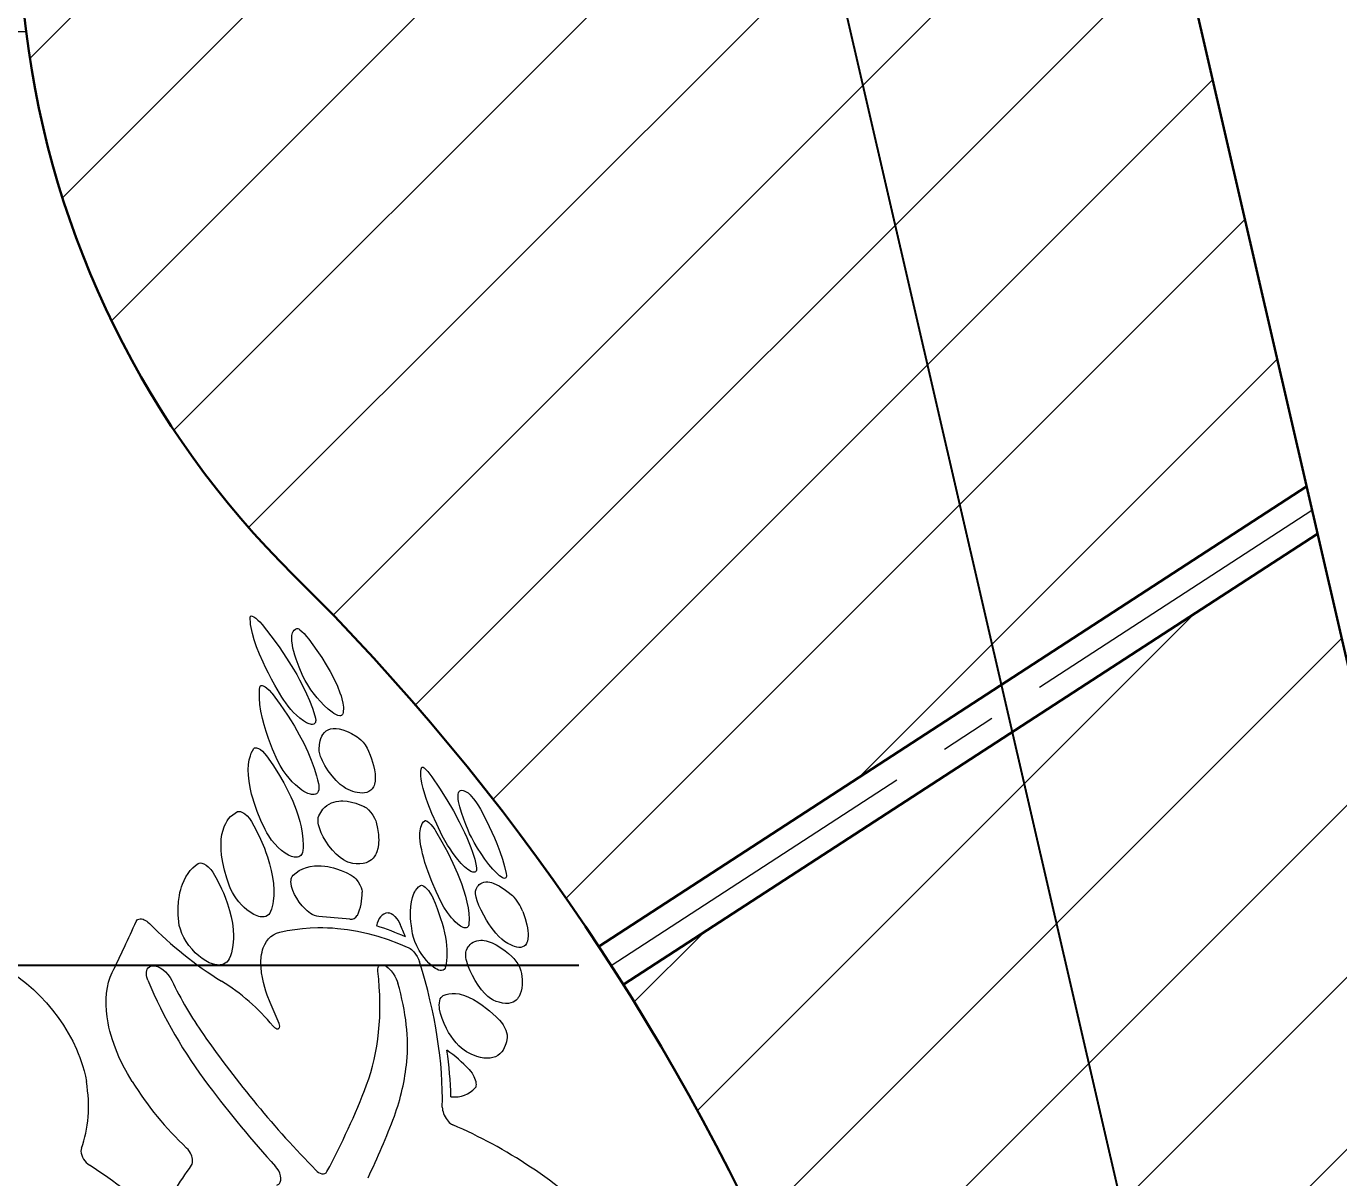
# Model space of a CAD drawing. Extents: x -180 to 858, y -94 to 522.
# Drawn here: x 99.73 to 119.96, y 199.2 to 216.95 of the extents above; entities that cross this region are included whole.
import ezdxf

# ---------------------------------------------------------------- set-up
doc = ezdxf.new("R2010")
doc.units = 0
doc.header["$LTSCALE"] = 7
doc.header["$MEASUREMENT"] = 0
doc.linetypes.add('CENTER2', pattern=[1.125, 0.75, -0.125, 0.125, -0.125])
doc.layers.get('0').update_dxf_attribs({"linetype": 'CONTINUOUS', "lineweight": 15})
for name, color, linetype, lineweight in [('1', 1, 'CENTER2', 15), ('3', 3, 'CONTINUOUS', 30), ('8', 250, 'CONTINUOUS', 15)]:
    doc.layers.add(name, color=color, linetype=linetype, lineweight=lineweight)
doc.styles.add('ITALICT', font='ITALICT.shx', dxfattribs={"width": 0.8, "height": 3})
doc.dimstyles.get("Standard").update_dxf_attribs({"dimtxt": 3, "dimasz": 3, "dimexe": 0.5, "dimexo": 0.5, "dimgap": 0.8, "dimtad": 1, "dimdsep": 46, "dimtxsty": 'ITALICT', "dimcen": 0.09, "dimazin": 2, "dimtfac": 1, "dimtmove": 0, "dimatfit": 3, "dimfxl": 1, "dimtolj": 1, "dimtzin": 0, "dimarcsym": 0})

# ---------------------------------------------------------------- blocks, each defined once
blk = doc.blocks.new('*D57')
at = {"color": 0, "lineweight": -2, "transparency": 16777216}
for p, q in [((106.239, 279.356), (97.935, 277.439)), ((99.097, 274.628), (118.748, 189.513)), ((127.239, 188.395), (118.935, 186.478))]:
    blk.add_line(p, q, dxfattribs=at)
at = {"color": 0, "transparency": 16777216}
for points in [[(99.585, 274.741), (98.61, 274.516), (98.423, 277.551)], [(119.235, 189.626), (118.26, 189.401), (119.423, 186.59)]]:
    blk.add_solid(points, dxfattribs=at)
at = {"color": 0, "transparency": 16777216, "insert": (106.181, 254.172), "char_height": 3, "attachment_point": 5, "rotation": 283, "style": 'ITALICT'}
blk.add_mtext('\\A1;93.4', dxfattribs=at)
blk = doc.blocks.new('*D98')
at = {"color": 0, "lineweight": -2, "transparency": 16777216}
blk.add_arc((127.726, 188.507), 74.157, 92.31805, 100.68195, dxfattribs=at)
at = {"color": 0, "transparency": 16777216}
for points in [[(124.716, 263.103), (124.737, 262.103), (127.726, 262.664)], [(114.083, 260.89), (113.878, 261.868), (111.044, 260.763)]]:
    blk.add_solid(points, dxfattribs=at)
at = {"color": 0, "transparency": 16777216, "insert": (119.071, 264.472), "char_height": 3, "attachment_point": 5, "rotation": 6.5, "style": 'ITALICT'}
blk.add_mtext('\\A1;13°', dxfattribs=at)
blk = doc.blocks.new('*D99')
at = {"color": 0, "lineweight": -2, "transparency": 16777216}
for p, q in [((98.54, 222.468), (69.189, 222.468)), ((69.689, 205.468), (69.689, 219.468)), ((108.243, 202.468), (69.189, 202.468))]:
    blk.add_line(p, q, dxfattribs=at)
at = {"color": 0, "transparency": 16777216}
for points in [[(69.189, 219.468), (70.189, 219.468), (69.689, 222.468)], [(69.189, 205.468), (70.189, 205.468), (69.689, 202.468)]]:
    blk.add_solid(points, dxfattribs=at)
at = {"color": 0, "transparency": 16777216, "insert": (67.389, 212.468), "char_height": 3, "attachment_point": 5, "rotation": 90, "style": 'ITALICT'}
blk.add_mtext('\\A1;20', dxfattribs=at)
blk = doc.blocks.new('*D100')
at = {"color": 0, "lineweight": -2, "transparency": 16777216}
for p, q in [((108.243, 202.468), (69.189, 202.468)), ((69.689, 199.468), (69.689, 191.468)), ((113.517, 188.468), (69.189, 188.468))]:
    blk.add_line(p, q, dxfattribs=at)
at = {"color": 0, "transparency": 16777216}
for points in [[(69.189, 199.468), (70.189, 199.468), (69.689, 202.468)], [(69.189, 191.468), (70.189, 191.468), (69.689, 188.468)]]:
    blk.add_solid(points, dxfattribs=at)
at = {"color": 0, "transparency": 16777216, "insert": (67.389, 195.468), "char_height": 3, "attachment_point": 5, "rotation": 90, "style": 'ITALICT'}
blk.add_mtext('\\A1;14', dxfattribs=at)

msp = doc.modelspace()

# ---------------------------------------------------------------- hatches: boundary and pattern name
at = {"layer": '8'}
h = msp.add_hatch(dxfattribs=at)
h.set_pattern_fill('ANSI31', color=256, scale=15)
h.paths.add_polyline_path([(119.6303, 209.1256), (108.9316, 202.1732, -0.1018383), (113.9639, 188.8142), (123.9633, 190.3573)])
h.paths.add_polyline_path([(116.1474, 224.2116), (99.0824, 222.1209), (99.7259, 216.8683, 0.1692406), (103.8513, 208.4829, -0.0524267), (108.552, 202.7614), (119.4627, 209.8516)])
h.paths.add_polyline_path([(111.3618, 244.9405), (96.5095, 243.1209), (98.9972, 222.8157), (115.9891, 224.8974)])
h.paths.add_polyline_path([(106.5761, 265.6694), (93.9367, 264.1209), (96.4244, 243.8157), (111.2034, 245.6263)])
h.paths.add_polyline_path([(105.3588, 270.9422), (104.628, 270.7735), (102.6207, 279.4683), (95.551, 279.4683, -0.4480524), (92.4524, 276.2359), (93.8515, 264.8157), (106.4178, 266.3552)])
h.paths.add_polyline_path([(124.4759, 271.4683), (123.7259, 271.4683), (123.7259, 279.4683), (111.2259, 279.4683), (110.9052, 279.1475), (112.423, 272.5731), (111.6922, 272.4044), (124.4759, 217.0321)])
h.paths.add_polyline_path([(103.3904, 279.4683), (102.6207, 279.4683), (104.628, 270.7735), (105.3588, 270.9422)], flags=17)
h.paths.add_polyline_path([(110.9052, 279.1475), (110.2798, 278.5222), (111.6922, 272.4044), (112.423, 272.5731)])
h.paths.add_polyline_path([(124.4759, 279.4683), (123.7259, 279.4683), (123.7259, 271.4683), (124.4759, 271.4683)], flags=17)
h.paths.add_polyline_path([(102.9455, 258.1823), (105.0312, 249.1485), (109.4158, 250.1607), (107.3302, 259.1945)], flags=24)
h.paths.add_polyline_path([(116.0254, 261.8609), (122.6255, 262.6129), (122.1161, 267.084), (115.516, 266.332)], flags=24)
h.paths.add_polyline_path([(98.469, 232.1671), (107.6142, 234.2784), (106.6019, 238.663), (97.4567, 236.5517)], flags=24)
h = msp.add_hatch(dxfattribs=at)
h.set_pattern_fill('ANSI31', color=256, scale=15)
h.paths.add_polyline_path([(144.6759, 279.4683), (131.7259, 279.4683), (131.7259, 271.4683), (130.9759, 271.4683), (130.9759, 10.3183), (131.7259, 10.3183), (131.7259, 2.3183), (141.7259, 2.3183), (141.7259, 120.7683), (135.8759, 120.7683), (135.8759, 121.5183), (134.8759, 121.5183), (132.9995, 124.7683), (134.8759, 128.0183), (135.8759, 128.0183), (135.8759, 128.7683), (141.7259, 128.7683), (141.7259, 204.4183), (144.6759, 206.1214)])
h.paths.add_polyline_path([(131.7259, 10.3183), (130.9759, 10.3183), (130.9759, 2.3183), (131.7259, 2.3183)], flags=17)
h.paths.add_polyline_path([(124.4759, 10.3183), (123.7259, 10.3183), (123.7259, 2.3183), (124.4759, 2.3183)])
h.paths.add_polyline_path([(123.7259, 10.3183), (124.4759, 10.3183), (124.4759, 14.8628), (117.2629, 12.2375, 0.3152988), (116.2759, 10.8279), (116.2759, 4.5185, 0.3152988), (116.9339, 3.5788), (120.3971, 2.3183), (123.7259, 2.3183)])
h.paths.add_polyline_path([(131.7259, 279.4683), (130.9759, 279.4683), (130.9759, 271.4683), (131.7259, 271.4683)], flags=17)
h.paths.add_polyline_path([(141.7259, 121.5183), (135.8759, 121.5183), (135.8759, 120.7683), (141.7259, 120.7683)], flags=17)
h.paths.add_polyline_path([(141.7259, 128.7683), (135.8759, 128.7683), (135.8759, 128.0183), (141.7259, 128.0183)], flags=17)
h.paths.add_polyline_path([(140.2973, 112.5777), (145.4545, 112.5777), (145.4545, 117.0777), (140.2973, 117.0777)], flags=9)
h.paths.add_polyline_path([(139.7402, 103.5777), (145.0116, 103.5777), (145.0116, 108.0777), (139.7402, 108.0777)], flags=9)
h.paths.add_polyline_path([(132.8169, 169.0442), (143.2312, 169.0442), (143.2312, 173.5442), (132.8169, 173.5442)], flags=24)

# ---------------------------------------------------------------- linework, layer by layer
at = {"layer": '1'}
msp.add_line((108.7432, 202.4683), (119.5465, 209.4886), dxfattribs=at)
at = {"layer": '3'}
for p, q in [((124.4759, 188.137), (103.3904, 279.4683)), ((92.3259, 277.2683), (99.7259, 216.8683)), ((108.552, 202.7614), (119.4627, 209.8516)), ((108.9316, 202.1732), (119.6303, 209.1256))]:
    msp.add_line(p, q, dxfattribs=at)
for centre, radius, start, end in [((113.8205, 218.5951), 14.2, 186.98487, 225.40789), ((78.9931, 183.2683), 35.4078, 0, 45.40789)]:
    msp.add_arc(centre, radius, start, end, dxfattribs=at)
at = {"layer": '8'}
for p, q in [((79.7259, 216.8683), (99.7259, 216.8683)), ((103.6232, 201.5757), (103.4871, 201.8948))]:
    msp.add_line(p, q, dxfattribs=at)
for points in [[(103.6672, 206.6042), (103.5568, 206.7922), (103.5059, 206.8845), (103.4586, 206.9746), (103.4155, 207.0608), (103.3758, 207.1445), (103.3225, 207.2661), (103.2774, 207.3808), (103.2407, 207.488), (103.2124, 207.5873), (103.192, 207.682), (103.1852, 207.7268), (103.1808, 207.7688), (103.1791, 207.8061), (103.1796, 207.8408)], [(103.1796, 207.8408), (103.1807, 207.8472), (103.1832, 207.8523), (103.1873, 207.8559), (103.1929, 207.8578), (103.2085, 207.8562), (103.2335, 207.8448), (103.2642, 207.8236), (103.2975, 207.7949), (103.3248, 207.7676), (103.3602, 207.7271)], [(103.3602, 207.7271), (103.4961, 207.5534), (103.6229, 207.38), (103.7397, 207.2082), (103.8458, 207.039), (103.8946, 206.9556), (103.9406, 206.8731), (103.9972, 206.765), (104.0482, 206.659), (104.0935, 206.5557), (104.14, 206.435), (104.1772, 206.3194)], [(103.991, 206.929), (103.9324, 207.0662), (103.8856, 207.1922), (103.8661, 207.2526), (103.8498, 207.3096), (103.8378, 207.3593), (103.8285, 207.4059), (103.8202, 207.4716), (103.8191, 207.5288), (103.8213, 207.5541), (103.8256, 207.5771), (103.8317, 207.5976), (103.8397, 207.6157), (103.8551, 207.6378), (103.8749, 207.6544), (103.8992, 207.6651)], [(103.8992, 207.6651), (103.9048, 207.6654), (103.9123, 207.6635), (103.9268, 207.6565), (103.9443, 207.6447), (103.9753, 207.6189), (104.0088, 207.5863), (104.0479, 207.5427), (104.0823, 207.4995)], [(104.0823, 207.4995), (104.1455, 207.4126), (104.2055, 207.3269), (104.2803, 207.2146), (104.3486, 207.1052), (104.4102, 206.9991), (104.4709, 206.8846), (104.5218, 206.776), (104.5623, 206.6742), (104.5784, 206.6262), (104.5917, 206.5802), (104.6067, 206.5127), (104.6141, 206.451), (104.6149, 206.4214), (104.6136, 206.3938), (104.6105, 206.37), (104.6054, 206.348)], [(103.3285, 206.7618), (103.3306, 206.7698), (103.3342, 206.7762), (103.3395, 206.7811), (103.3462, 206.7842), (103.3544, 206.7855), (103.3639, 206.7848), (103.3761, 206.7817), (103.3897, 206.7761), (103.4088, 206.7654), (103.4292, 206.7511), (103.4701, 206.7153), (103.5085, 206.6727), (103.5178, 206.661)], [(104.6054, 206.348), (104.6016, 206.3384), (104.5962, 206.3305), (104.5893, 206.3244), (104.5806, 206.3203), (104.5703, 206.3181), (104.5584, 206.318), (104.53, 206.3242), (104.496, 206.3389), (104.4698, 206.3538), (104.4417, 206.3724), (104.3817, 206.4193), (104.319, 206.477), (104.2559, 206.5427), (104.212, 206.5929), (104.17, 206.6444), (104.1138, 206.72), (104.0649, 206.7935), (104.0237, 206.8635), (103.991, 206.929)], [(103.5995, 205.6295), (103.5245, 205.8022), (103.4911, 205.8862), (103.4607, 205.9683), (103.4246, 206.0748), (103.3937, 206.1775), (103.3682, 206.276), (103.3446, 206.3882), (103.3289, 206.4934), (103.3209, 206.5911), (103.3199, 206.6384), (103.3209, 206.6835), (103.3238, 206.7237), (103.3285, 206.7618)], [(103.5178, 206.661), (103.6407, 206.4943), (103.6992, 206.4101), (103.7552, 206.3257), (103.8083, 206.2422), (103.859, 206.1588), (103.935, 206.0255), (104.0038, 205.8935), (104.0654, 205.7636), (104.119, 205.6362), (104.1645, 205.5118), (104.2018, 205.3905), (104.217, 205.3315), (104.23, 205.2737)], [(104.1772, 206.3194), (104.1862, 206.2794), (104.1882, 206.245), (104.1863, 206.23), (104.1826, 206.2169), (104.1771, 206.2062), (104.1697, 206.1975), (104.157, 206.1891), (104.1411, 206.1847), (104.1221, 206.1845), (104.1058, 206.1871), (104.0881, 206.1921), (104.0486, 206.2092), (103.999, 206.2391), (103.9458, 206.279), (103.8914, 206.3271), (103.848, 206.3703), (103.8059, 206.4163), (103.765, 206.4653), (103.7267, 206.5154), (103.6955, 206.56), (103.6672, 206.6042)], [(104.241, 205.8045), (104.2458, 205.8725), (104.2506, 205.9038), (104.257, 205.9332), (104.2681, 205.9694), (104.2819, 206.002), (104.2987, 206.031), (104.3226, 206.0608), (104.3505, 206.085), (104.3826, 206.1034), (104.4187, 206.1157), (104.4588, 206.122), (104.5035, 206.1219), (104.5522, 206.1153), (104.6047, 206.102), (104.6609, 206.082), (104.7003, 206.065), (104.7411, 206.045), (104.8269, 205.9962)], [(104.8269, 205.9962), (104.8553, 205.9751), (104.8862, 205.946), (104.9186, 205.9096), (104.9487, 205.8702), (104.981, 205.8197), (105.0038, 205.7738)], [(103.4083, 204.5626), (103.3423, 204.705), (103.2853, 204.8448), (103.2376, 204.9809), (103.2175, 205.0472), (103.1998, 205.1122), (103.1768, 205.2129), (103.1605, 205.3092), (103.1509, 205.4005), (103.1482, 205.4863), (103.1525, 205.5661), (103.1633, 205.6378), (103.1711, 205.6713), (103.1806, 205.7031), (103.1957, 205.7428), (103.2136, 205.7791), (103.2342, 205.8121)], [(103.2342, 205.8121), (103.2447, 205.8215), (103.2595, 205.8258), (103.2775, 205.8247), (103.305, 205.8152), (103.3359, 205.7972), (103.3671, 205.7725), (103.4008, 205.739), (103.4311, 205.7016)], [(104.6877, 205.18), (104.65, 205.1995), (104.6093, 205.2268), (104.5669, 205.2609), (104.5347, 205.2903), (104.5027, 205.3223), (104.4415, 205.3917), (104.3817, 205.4711), (104.3301, 205.552), (104.2918, 205.6246), (104.2763, 205.6592), (104.2635, 205.6923), (104.2507, 205.7337), (104.2432, 205.7714), (104.241, 205.8045)], [(105.0038, 205.7738), (105.0276, 205.7134), (105.0485, 205.6548), (105.0651, 205.6023), (105.0789, 205.5516), (105.0936, 205.4848), (105.1025, 205.4222), (105.1057, 205.3644), (105.1029, 205.3118), (105.0939, 205.2648), (105.087, 205.2436), (105.0786, 205.224), (105.0602, 205.194), (105.037, 205.1692), (105.0092, 205.1498), (104.9766, 205.136), (104.9393, 205.1281), (104.905, 205.1261), (104.8675, 205.1281), (104.8273, 205.1344), (104.7954, 205.1419), (104.762, 205.1518), (104.6877, 205.18)], [(103.4311, 205.7016), (103.5277, 205.5632), (103.6169, 205.4231), (103.6982, 205.2825), (103.7709, 205.1422), (103.8045, 205.0709), (103.8356, 205.0001), (103.863, 204.9331), (103.888, 204.8668), (103.9181, 204.7777), (103.9435, 204.6903), (103.964, 204.605), (103.9816, 204.5077), (103.992, 204.4141), (103.9949, 204.3252), (103.9936, 204.2826), (103.9902, 204.2415)], [(104.23, 205.2737), (104.2347, 205.2461), (104.2369, 205.2203), (104.2366, 205.1979), (104.2341, 205.1773), (104.2269, 205.1526), (104.2153, 205.1323), (104.1993, 205.117), (104.1832, 205.1085), (104.1644, 205.1035), (104.143, 205.1023), (104.1254, 205.1039), (104.1066, 205.1076), (104.0657, 205.1213), (104.0359, 205.1352), (104.0051, 205.1525), (103.9736, 205.173), (103.9416, 205.1964), (103.8771, 205.2512), (103.8267, 205.3009), (103.7781, 205.3547), (103.7316, 205.4126), (103.6888, 205.4725), (103.6395, 205.5518), (103.5995, 205.6295)], [(106.1392, 204.4694), (106.0541, 204.6464), (105.9803, 204.8139), (105.9186, 204.9697), (105.8924, 205.0427), (105.8696, 205.112), (105.8444, 205.1983), (105.8254, 205.2771), (105.8129, 205.3479), (105.8087, 205.3854), (105.8069, 205.4199), (105.8082, 205.4609), (105.814, 205.4957), (105.8243, 205.524)], [(105.8243, 205.524), (105.8286, 205.5279), (105.8359, 205.528), (105.8467, 205.5235), (105.8603, 205.5145), (105.8868, 205.4912), (105.9164, 205.4596), (105.9493, 205.4195), (105.9795, 205.3781)], [(105.9795, 205.3781), (106.0987, 205.2001), (106.2095, 205.024), (106.3108, 204.8511), (106.402, 204.6826), (106.4822, 204.5198), (106.518, 204.4405), (106.5507, 204.3631), (106.5797, 204.2889), (106.6053, 204.2169), (106.639, 204.1077), (106.6522, 204.0558), (106.663, 204.006)], [(106.5372, 204.5524), (106.5016, 204.6402), (106.4703, 204.7229), (106.4355, 204.8245), (106.409, 204.9152), (106.3913, 204.9941), (106.3856, 205.0312), (106.3827, 205.0644), (106.3826, 205.0895), (106.3846, 205.1115), (106.3893, 205.1315), (106.3968, 205.1475), (106.408, 205.1599), (106.4225, 205.1673), (106.4404, 205.1694), (106.4618, 205.1661), (106.478, 205.1608), (106.4957, 205.153), (106.536, 205.1297)], [(104.2363, 204.7753), (104.2659, 204.829), (104.2826, 204.8534), (104.3005, 204.876), (104.3296, 204.9068), (104.3615, 204.9335), (104.396, 204.9562), (104.4331, 204.9748), (104.4683, 204.9878), (104.5054, 204.9973), (104.5444, 205.0035), (104.5749, 205.0059), (104.6065, 205.0063), (104.6725, 205.0012), (104.7424, 204.9882), (104.805, 204.9708), (104.8701, 204.9477), (104.9373, 204.9188)], [(106.536, 205.1297), (106.5496, 205.1188), (106.5673, 205.1014), (106.5871, 205.0794), (106.6224, 205.036), (106.6572, 204.9891), (106.6965, 204.9307), (106.7272, 204.8789)], [(102.8603, 203.6912), (102.8171, 203.8148), (102.782, 203.9359), (102.7554, 204.0535), (102.7454, 204.1107), (102.7377, 204.1666), (102.7301, 204.2533), (102.7284, 204.3361), (102.7327, 204.4145), (102.743, 204.488), (102.7593, 204.5563), (102.77, 204.5891), (102.7821, 204.6204), (102.8007, 204.6597), (102.822, 204.696), (102.8459, 204.7293), (102.8758, 204.7631), (102.9089, 204.7928), (102.945, 204.8184), (102.984, 204.8398)], [(102.984, 204.8398), (102.993, 204.843), (103.0032, 204.8444), (103.0165, 204.8438), (103.0309, 204.8409), (103.0596, 204.8295), (103.0781, 204.8188), (103.0969, 204.8057), (103.1331, 204.7739), (103.168, 204.7338), (103.1971, 204.6902)], [(104.7061, 204.0546), (104.6847, 204.0612), (104.6622, 204.0705), (104.6146, 204.0969), (104.5655, 204.1319), (104.5353, 204.1571), (104.5052, 204.1849), (104.4469, 204.2466), (104.3924, 204.3144), (104.3434, 204.3857), (104.3054, 204.4507), (104.2739, 204.5148), (104.2494, 204.5772), (104.2326, 204.6368), (104.2274, 204.6646), (104.2245, 204.6909), (104.2242, 204.723), (104.2281, 204.7513), (104.2363, 204.7753)], [(104.9373, 204.9188), (104.9525, 204.9105), (104.9689, 204.8991), (105.0028, 204.8692), (105.0381, 204.8295), (105.0701, 204.785), (105.0955, 204.741), (105.1139, 204.6994), (105.1213, 204.6754)], [(106.7272, 204.8789), (106.8213, 204.6974), (106.9053, 204.5212), (106.9432, 204.4353), (106.9783, 204.3511), (107.0254, 204.2281), (107.0657, 204.1094), (107.0989, 203.9956), (107.1248, 203.8869)], [(103.1971, 204.6902), (103.2717, 204.5531), (103.3382, 204.4159), (103.3962, 204.2792), (103.4218, 204.2113), (103.4451, 204.1439), (103.4775, 204.0374), (103.5035, 203.9328), (103.523, 203.8308), (103.5358, 203.7317), (103.5416, 203.6361), (103.5403, 203.5455), (103.5319, 203.4591), (103.5248, 203.4173), (103.516, 203.3769), (103.5055, 203.3386), (103.4933, 203.3018)], [(103.9902, 204.2415), (103.9836, 204.2087), (103.9781, 204.1942), (103.9712, 204.1812), (103.9598, 204.1662), (103.9459, 204.1541), (103.9296, 204.145), (103.9081, 204.1385), (103.8838, 204.1364), (103.8573, 204.1385), (103.836, 204.143), (103.8138, 204.1497), (103.7671, 204.17), (103.7149, 204.2011), (103.662, 204.2405), (103.6101, 204.2868), (103.5574, 204.342), (103.5082, 204.4021), (103.4639, 204.465), (103.4343, 204.5137), (103.4083, 204.5626)], [(105.1213, 204.6754), (105.1418, 204.5797), (105.1545, 204.4892), (105.1578, 204.445), (105.1589, 204.4025), (105.158, 204.3638), (105.1548, 204.3267), (105.1453, 204.2698), (105.1299, 204.2182), (105.1201, 204.1944), (105.1088, 204.1722), (105.0914, 204.1449), (105.0715, 204.1204), (105.049, 204.0987), (105.0245, 204.0805), (104.9976, 204.0652), (104.9684, 204.0529), (104.945, 204.0458), (104.9203, 204.0404), (104.8672, 204.0348), (104.8094, 204.0365), (104.759, 204.0431), (104.7061, 204.0546)], [(106.1186, 203.4529), (106.0433, 203.6112), (105.9769, 203.7652), (105.9199, 203.9133), (105.8729, 204.0539), (105.8527, 204.1232), (105.8354, 204.1899), (105.822, 204.2496), (105.8112, 204.3066), (105.8007, 204.3808), (105.7954, 204.4491), (105.7955, 204.5111), (105.7982, 204.5442), (105.8027, 204.5749), (105.8089, 204.6021), (105.8169, 204.6269), (105.8306, 204.6565), (105.8478, 204.6812), (105.8684, 204.7009)], [(105.8684, 204.7009), (105.8746, 204.7036), (105.8826, 204.7036), (105.8935, 204.7003), (105.9063, 204.6937), (105.9338, 204.6725), (105.9638, 204.6425), (105.9954, 204.6044), (106.0246, 204.5631), (106.0373, 204.5429)], [(106.0373, 204.5429), (106.1345, 204.3761), (106.2234, 204.2107), (106.3034, 204.0477), (106.3737, 203.8885), (106.405, 203.8107), (106.4335, 203.7343), (106.4672, 203.6348), (106.4957, 203.5387), (106.5187, 203.446), (106.5365, 203.3549), (106.548, 203.2684), (106.5529, 203.1872), (106.5511, 203.112)], [(106.663, 204.006), (106.6677, 203.9685), (106.6675, 203.9524), (106.6656, 203.9383), (106.66, 203.9231), (106.6511, 203.9121), (106.6388, 203.9058), (106.6262, 203.9044), (106.6113, 203.9064), (106.5959, 203.9113), (106.579, 203.9191), (106.5568, 203.9321), (106.5328, 203.9491), (106.4838, 203.9906), (106.4322, 204.0423), (106.3795, 204.1022), (106.3379, 204.1542), (106.2975, 204.2085), (106.2587, 204.2648), (106.2221, 204.3217), (106.1777, 204.3968), (106.1392, 204.4694)], [(107.1248, 203.8869), (107.1291, 203.854), (107.1287, 203.8406), (107.1264, 203.8294), (107.1204, 203.8184), (107.1108, 203.8121), (107.0978, 203.811), (107.0835, 203.8144), (107.0667, 203.8218), (107.0464, 203.8342), (107.0237, 203.8511), (106.9747, 203.8951), (106.9209, 203.9517), (106.8591, 204.0253), (106.7964, 204.1076), (106.7373, 204.1923), (106.6819, 204.2783), (106.6313, 204.3639), (106.5878, 204.4443), (106.5603, 204.5003), (106.5372, 204.5524)], [(102.0759, 203.142), (102.0681, 203.2503), (102.0673, 203.3547), (102.0735, 203.4546), (102.0867, 203.5495), (102.0959, 203.5952), (102.107, 203.6395), (102.1196, 203.6816), (102.1338, 203.7221), (102.1586, 203.7804), (102.1872, 203.8348), (102.2194, 203.8853), (102.2552, 203.9316), (102.2924, 203.9717), (102.3327, 204.0079), (102.3758, 204.04)], [(102.3758, 204.04), (102.3917, 204.0472), (102.4108, 204.0496), (102.4318, 204.0473), (102.4479, 204.0427), (102.4647, 204.0358), (102.4991, 204.0159), (102.5323, 203.9894), (102.5512, 203.9708), (102.5691, 203.9505), (102.6003, 203.9061)], [(103.8393, 203.8592), (103.8847, 203.8986), (103.9341, 203.9321), (103.9871, 203.9595), (104.0438, 203.9807), (104.1039, 203.9957), (104.1672, 204.0044), (104.22, 204.0067), (104.2747, 204.005), (104.331, 203.9991), (104.3735, 203.9922), (104.4168, 203.9831), (104.4627, 203.9713), (104.5093, 203.9572), (104.5823, 203.9309), (104.6567, 203.8993), (104.7324, 203.8623)], [(102.6003, 203.9061), (102.6721, 203.7788), (102.7358, 203.6503), (102.7646, 203.5859), (102.7911, 203.5215), (102.8287, 203.4189), (102.8603, 203.3171), (102.8855, 203.2168), (102.9041, 203.1184), (102.9158, 203.0225), (102.9205, 202.9267), (102.92, 202.8801), (102.9175, 202.8346), (102.9111, 202.7756), (102.9012, 202.7188), (102.8877, 202.6645), (102.8722, 202.6172), (102.8538, 202.5723)], [(104.2347, 203.2209), (104.2035, 203.2261), (104.1702, 203.2374), (104.1355, 203.2545), (104.1098, 203.2702), (104.0839, 203.2885), (104.0565, 203.3105), (104.0294, 203.335), (103.9802, 203.3866), (103.9346, 203.4437), (103.8947, 203.5037), (103.8615, 203.5644), (103.8354, 203.6249), (103.8173, 203.6834), (103.8083, 203.7345), (103.8069, 203.7588), (103.8077, 203.7815), (103.8105, 203.8016), (103.8154, 203.8198), (103.8254, 203.8416), (103.8393, 203.8592)], [(104.7324, 203.8623), (104.749, 203.8524), (104.7662, 203.8398), (104.7864, 203.8222), (104.8059, 203.8022), (104.8411, 203.7579), (104.8702, 203.7102), (104.8885, 203.67), (104.9002, 203.6322), (104.9032, 203.6148), (104.9042, 203.5986)], [(106.6598, 203.6429), (106.6706, 203.6643), (106.6827, 203.6835), (106.6959, 203.7003), (106.7103, 203.7151), (106.7316, 203.7316), (106.7552, 203.744), (106.7811, 203.7524), (106.8093, 203.7566), (106.8397, 203.7566), (106.8722, 203.7523), (106.8981, 203.7462), (106.9252, 203.7376), (106.9828, 203.713), (107.0179, 203.6945), (107.0543, 203.6727), (107.0947, 203.646), (107.1366, 203.6156), (107.2214, 203.5468)], [(103.4933, 203.3018), (103.4808, 203.2755), (103.4638, 203.2535), (103.4426, 203.2365), (103.4177, 203.2247), (103.3922, 203.2188), (103.3643, 203.2173), (103.3342, 203.2202), (103.3105, 203.2253), (103.2861, 203.2327), (103.2596, 203.2431), (103.2327, 203.2558), (103.1785, 203.288), (103.1242, 203.3284), (103.083, 203.3646), (103.0433, 203.4044), (103.0047, 203.4483), (102.9687, 203.4946), (102.936, 203.5426), (102.9067, 203.5919), (102.8813, 203.6417), (102.8603, 203.6912)], [(105.6822, 202.9549), (105.6627, 203.0779), (105.6559, 203.1388), (105.6514, 203.1975), (105.6492, 203.25), (105.6492, 203.3005), (105.6535, 203.3794), (105.6636, 203.4518), (105.6794, 203.5171), (105.6897, 203.5476), (105.7015, 203.576), (105.7143, 203.6015), (105.7284, 203.625), (105.7505, 203.6544), (105.7753, 203.6797), (105.8027, 203.7009)], [(105.8027, 203.7009), (105.809, 203.7037), (105.8165, 203.7048), (105.8348, 203.7013), (105.856, 203.6904), (105.8733, 203.6779), (105.8913, 203.6621), (105.9264, 203.6237), (105.9547, 203.5853), (105.9799, 203.5442), (105.9997, 203.5041)], [(107.1004, 202.8399), (107.058, 202.8723), (107.0123, 202.9156), (106.9661, 202.9663), (106.9291, 203.0117), (106.8928, 203.0601), (106.8572, 203.1117), (106.8234, 203.1645), (106.7781, 203.2425), (106.7382, 203.32), (106.7049, 203.3946), (106.6792, 203.4638), (106.663, 203.5205), (106.6539, 203.5704), (106.6522, 203.594), (106.6529, 203.6148), (106.6555, 203.6301), (106.6598, 203.6429)], [(106.5511, 203.112), (106.5488, 203.0953), (106.5447, 203.0806), (106.5397, 203.0702), (106.5333, 203.0616), (106.5215, 203.0524), (106.5068, 203.0474), (106.4894, 203.047), (106.4758, 203.0494), (106.4611, 203.054), (106.4416, 203.0628), (106.421, 203.0746), (106.3812, 203.1035), (106.3397, 203.1409), (106.311, 203.1705), (106.2822, 203.203), (106.2507, 203.2421), (106.2205, 203.283), (106.1655, 203.3675), (106.1186, 203.4529)], [(101.4191, 203.1478), (101.4291, 203.1639), (101.4429, 203.1762), (101.4599, 203.184), (101.48, 203.1873), (101.5023, 203.1859), (101.5259, 203.1801), (101.5439, 203.173), (101.5622, 203.1638), (101.5826, 203.151), (101.6024, 203.1362), (101.6275, 203.1134)], [(105.3049, 203.2818), (105.3147, 203.2821), (105.3255, 203.2803), (105.3498, 203.2704), (105.3758, 203.2531), (105.4087, 203.2229), (105.4397, 203.1864), (105.4681, 203.1444), (105.4911, 203.1009)], [(107.382, 203.299), (107.4166, 203.1927), (107.4421, 203.0942), (107.4513, 203.0474), (107.4578, 203.0033), (107.4615, 202.9632), (107.4625, 202.926), (107.4595, 202.8802), (107.4513, 202.8405), (107.4451, 202.823), (107.4377, 202.8071), (107.4214, 202.7838), (107.401, 202.7659), (107.3764, 202.7538), (107.3478, 202.7477), (107.319, 202.7474), (107.2872, 202.752), (107.2526, 202.7616), (107.2247, 202.7719), (107.1955, 202.785), (107.1493, 202.8095), (107.1004, 202.8399)], [(102.8538, 202.5723), (102.8381, 202.5445), (102.8182, 202.521), (102.7945, 202.502), (102.7671, 202.4879), (102.7365, 202.4789), (102.7163, 202.4758), (102.6951, 202.4748), (102.6713, 202.4757), (102.6466, 202.4789), (102.5972, 202.4911), (102.5464, 202.5107), (102.4921, 202.5388), (102.4383, 202.5737), (102.3841, 202.6159), (102.332, 202.6637), (102.2814, 202.7177), (102.2347, 202.7755), (102.1927, 202.8364), (102.1558, 202.8994), (102.1252, 202.9627), (102.1013, 203.026), (102.0851, 203.0851), (102.0759, 203.142)], [(103.4871, 201.8948), (103.4404, 202.0126), (103.4202, 202.0712), (103.4022, 202.1294), (103.3817, 202.2062), (103.3655, 202.2817), (103.3536, 202.3554), (103.3454, 202.441), (103.3438, 202.5228), (103.3491, 202.6002), (103.3544, 202.6382), (103.3617, 202.6748), (103.3702, 202.7074), (103.3802, 202.7385), (103.4022, 202.7907), (103.4293, 202.8375), (103.4613, 202.8786), (103.498, 202.9137), (103.5392, 202.9425), (103.5847, 202.9647), (103.634, 202.9804)], [(103.634, 202.9804), (103.7489, 203.0051), (103.8651, 203.0247), (103.9825, 203.0392), (104.1012, 203.0486), (104.2209, 203.0528), (104.2963, 203.0527), (104.372, 203.0507), (104.4482, 203.0466), (104.5248, 203.0405), (104.6789, 203.0221), (104.8343, 202.9956), (104.9907, 202.9609), (105.1482, 202.918), (105.3065, 202.8668), (105.4656, 202.8075), (105.6252, 202.74)], [(106.191, 202.4487), (106.1819, 202.426), (106.1685, 202.4085), (106.1509, 202.3967), (106.1296, 202.3912), (106.1069, 202.3918), (106.0817, 202.3978), (106.0546, 202.4091), (106.0331, 202.4209), (106.0111, 202.4352), (105.9661, 202.471), (105.9296, 202.5058), (105.8939, 202.545), (105.8583, 202.589), (105.8246, 202.6359), (105.7833, 202.7016), (105.7474, 202.7688), (105.718, 202.8354), (105.6965, 202.8971), (105.6822, 202.9549)], [(105.6252, 202.74), (105.6434, 202.73), (105.6625, 202.7161), (105.6821, 202.6986), (105.7009, 202.6788), (105.7288, 202.6431), (105.7535, 202.6044), (105.7734, 202.5649), (105.7881, 202.5261)], [(106.5123, 202.7068), (106.525, 202.7312), (106.5389, 202.7535), (106.5529, 202.7722), (106.5679, 202.7892), (106.5907, 202.8099), (106.6155, 202.827), (106.6424, 202.8404), (106.6713, 202.85), (106.7022, 202.8558), (106.735, 202.8577), (106.7599, 202.8567), (106.7857, 202.8535), (106.8144, 202.8479), (106.8442, 202.8398), (106.9059, 202.8168), (106.9712, 202.7844), (107.0396, 202.7428), (107.1105, 202.6926), (107.1617, 202.6522), (107.2136, 202.608)], [(106.9259, 201.9343), (106.9059, 201.9445), (106.8849, 201.9577), (106.8407, 201.9919), (106.7961, 202.0345), (106.7429, 202.0952), (106.6919, 202.1632), (106.6448, 202.2359), (106.6027, 202.3111), (106.5667, 202.3864), (106.5377, 202.4598), (106.5165, 202.5293), (106.509, 202.5619), (106.5038, 202.5927), (106.5003, 202.6374), (106.503, 202.676), (106.5069, 202.6924), (106.5123, 202.7068)], [(107.2136, 202.608), (107.2441, 202.5763), (107.2745, 202.5369), (107.3032, 202.4918), (107.3276, 202.4456), (107.3411, 202.415), (107.3517, 202.3855), (107.358, 202.3628), (107.3617, 202.3426)], [(99.5045, 202.3617), (99.6187, 202.2798), (99.7297, 202.1914), (99.837, 202.0968), (99.9401, 201.9966), (100.0383, 201.8912), (100.1314, 201.781), (100.2187, 201.6665), (100.2999, 201.5482), (100.3743, 201.4267), (100.4416, 201.3026), (100.5013, 201.1765), (100.5282, 201.1128), (100.553, 201.0489), (100.5748, 200.9871), (100.5947, 200.925), (100.618, 200.8422), (100.6374, 200.7595), (100.6529, 200.6775)], [(101.3603, 200.6775), (101.2855, 200.8032), (101.2172, 200.9312), (101.1557, 201.0609), (101.1016, 201.1915), (101.0553, 201.3225), (101.0349, 201.3889), (101.0167, 201.4551), (101.0013, 201.5187), (100.9881, 201.5819), (100.9722, 201.6773), (100.9615, 201.7709), (100.9564, 201.8625), (100.9568, 201.9516), (100.9633, 202.0417), (100.9761, 202.1284), (100.9952, 202.211), (101.0206, 202.289), (101.052, 202.3617)], [(101.6012, 202.2421), (101.5858, 202.289), (101.5812, 202.3122), (101.5787, 202.335), (101.5789, 202.3639), (101.5834, 202.39), (101.592, 202.4128), (101.6055, 202.4328), (101.6237, 202.4484), (101.6456, 202.4591), (101.6705, 202.4644), (101.6885, 202.4651), (101.7071, 202.4634), (101.7275, 202.4592), (101.7483, 202.4526), (101.7894, 202.4335), (101.8325, 202.4051), (101.8733, 202.3699), (101.9105, 202.3291), (101.9423, 202.2849), (101.9681, 202.2383)], [(105.1467, 202.3784), (105.1453, 202.3972), (105.1459, 202.4149), (105.1498, 202.436), (105.1571, 202.4536), (105.1678, 202.4672), (105.1811, 202.4758), (105.1972, 202.4798), (105.2156, 202.4791), (105.2432, 202.4709), (105.2728, 202.455), (105.303, 202.4324), (105.327, 202.4102), (105.3501, 202.3852), (105.38, 202.3469), (105.4065, 202.3058), (105.4291, 202.2631), (105.4439, 202.2284), (105.4553, 202.1946)], [(107.3617, 202.3426), (107.3691, 202.253), (107.3697, 202.2109), (107.3684, 202.1708), (107.3633, 202.1206), (107.3544, 202.0744), (107.3416, 202.0325), (107.3224, 201.9909), (107.3109, 201.9724), (107.2982, 201.9555), (107.2792, 201.9356), (107.258, 201.9187), (107.2346, 201.905), (107.1987, 201.8913), (107.1588, 201.8839), (107.115, 201.883), (107.0676, 201.8885), (107.0168, 201.9004), (106.9723, 201.9152), (106.9259, 201.9343)], [(106.5149, 201.1366), (106.4758, 201.1613), (106.4359, 201.1927), (106.3941, 201.2317), (106.3533, 201.2757), (106.3126, 201.3259), (106.274, 201.3796), (106.2376, 201.4366), (106.2045, 201.4955), (106.1663, 201.5742), (106.1354, 201.6523), (106.1124, 201.7279), (106.0989, 201.7943), (106.0951, 201.8256), (106.0934, 201.8554), (106.0945, 201.8922), (106.0996, 201.9251), (106.1088, 201.9537), (106.1204, 201.9751), (106.1354, 201.9922), (106.1536, 202.0045)], [(106.1536, 202.0045), (106.1967, 202.022), (106.2428, 202.0332), (106.2919, 202.0381), (106.3437, 202.0366), (106.398, 202.0286), (106.4326, 202.0206), (106.4679, 202.0102), (106.5052, 201.9968), (106.5431, 201.981), (106.6198, 201.9427), (106.6852, 201.9037), (106.7517, 201.8584), (106.819, 201.8073), (106.8686, 201.7663), (106.9183, 201.7224), (106.9701, 201.6738), (107.0218, 201.6225)], [(103.5313, 201.5336), (103.5539, 201.5114), (103.5718, 201.4996), (103.5895, 201.4928), (103.5988, 201.4915), (103.6074, 201.4921), (103.615, 201.4946), (103.6215, 201.499), (103.6268, 201.5053), (103.6305, 201.5132), (103.6332, 201.5328), (103.6305, 201.5537), (103.6232, 201.5757)], [(107.0218, 201.6225), (107.0497, 201.59), (107.0762, 201.5519), (107.099, 201.512), (107.1174, 201.472), (107.1308, 201.4339), (107.1392, 201.3977), (107.1414, 201.3757), (107.1406, 201.3565)], [(107.1406, 201.3565), (107.1283, 201.2914), (107.1199, 201.2612), (107.1101, 201.2325), (107.0946, 201.197), (107.0764, 201.1646), (107.0555, 201.1356), (107.027, 201.1054), (106.9946, 201.0804), (106.9586, 201.0609), (106.919, 201.0471), (106.876, 201.0391), (106.8291, 201.0369), (106.7792, 201.0408), (106.7265, 201.0507), (106.6714, 201.0666), (106.6335, 201.0804), (106.5947, 201.0967), (106.5149, 201.1366)], [(106.553, 200.8657), (106.5769, 200.8379), (106.5989, 200.8066), (106.6271, 200.7551), (106.6385, 200.7287), (106.6476, 200.7027), (106.6543, 200.6777), (106.6584, 200.654), (106.66, 200.6334), (106.6591, 200.6145), (106.6543, 200.5944), (106.6454, 200.5793)], [(106.1393, 200.286), (106.1408, 200.2581), (106.1446, 200.2353), (106.1506, 200.2118), (106.1595, 200.1858), (106.1705, 200.1597), (106.1836, 200.1338), (106.1984, 200.1088), (106.2139, 200.0865), (106.2306, 200.0657), (106.2478, 200.0476), (106.2657, 200.0318), (106.2835, 200.0192), (106.3008, 200.0101)], [(100.5778, 199.6534), (100.5717, 199.6305), (100.5699, 199.6029), (100.573, 199.5736), (100.5804, 199.5439), (100.5925, 199.5134), (100.6085, 199.4836), (100.6277, 199.4556), (100.6497, 199.4301), (100.6741, 199.4073), (100.7004, 199.3881)], [(102.2709, 199.3881), (102.2812, 199.4058), (102.2884, 199.4292), (102.2911, 199.4554), (102.2894, 199.4831), (102.2852, 199.5055), (102.2786, 199.5282), (102.2697, 199.5512), (102.2588, 199.5736), (102.2413, 199.6023), (102.2206, 199.6293), (102.1977, 199.6534)], [(103.5897, 199.0817), (103.6012, 199.0852), (103.6118, 199.0906), (103.6215, 199.0978), (103.6298, 199.1066), (103.6425, 199.1283), (103.6469, 199.1422), (103.6498, 199.1573), (103.6509, 199.19), (103.6456, 199.2266), (103.6342, 199.2643), (103.6175, 199.3012), (103.5958, 199.3367), (103.5701, 199.3689)], [(104.191, 199.3118), (104.2109, 199.2937), (104.2316, 199.2782), (104.2581, 199.2638), (104.2845, 199.2555), (104.3093, 199.254), (104.3307, 199.2596), (104.3487, 199.2718), (104.3621, 199.2898)]]:
    msp.add_lwpolyline(points, dxfattribs=at)
for centre, radius, start, end in [((104.1149, 203.5715), 0.789, 334.98364, 1.9704), ((106.6871, 203.027), 0.7464, 21.37695, 44.20773), ((83.1461, 211.2045), 19.9704, 333.71758, 336.20702), ((103.2352, 188.0252), 15.2285, 84.42267, 86.2366), ((104.7347, 203.2873), 0.1068, 259.55273, 332.52567), ((105.8278, 207.2193), 5.8729, 224.34877, 238.23532), ((103.9361, 199.2801), 3.9801, 65.7459, 72.63768), ((102.926, 201.9195), 2.824, 20.50906, 24.72961), ((108.3788, 205.0703), 7.3448, 202.64952, 217.30269), ((107.3044, 204.8073), 5.9226, 205.7072, 215.08558), ((101.0226, 199.468), 3.2488, 39.46685, 58.14774), ((115.7971, 210.6847), 16.2501, 214.83093, 224.41838), ((99.9083, 200.2548), 6.3677, 1.69415, 8.1722), ((104.9474, 199.3512), 2.207, 43.32751, 55.05258), ((102.1764, 201.3208), 3.4316, 339.9712, 354.41329), ((105.8033, 203.4539), 5.239, 212.00063, 226.50652), ((116.9817, 211.5159), 18.0948, 217.0288, 222.16729), ((94.0035, 204.8359), 11.7496, 331.83509, 339.00149), ((94.6403, 204.1708), 11.4882, 334.33463, 339.48972), ((95.9509, 192.0188), 8.7673, 48.2397, 57.19832), ((105.7272, 196.8333), 4.2983, 143.52975, 156.33556)]:
    msp.add_arc(centre, radius, start, end, dxfattribs=at)
for centre, major_axis, ratio, start_param, end_param in [((104.8828, 203.8926), (1.171, -1.6551), 0.385195, 0.3042808, 1.0762973), ((105.7904, 202.3258), (0.5581, -0.9306), 0.4121631, 2.9722085, 3.5665216), ((99.3667, 205.0597), (5.0321, -5.3097), 0.5473778, 0.257256, 0.6274338), ((100.08, 203.8173), (5.0273, -6.0133), 0.5629323, 0.5707293, 0.9354003), ((102.8929, 203.1132), (2.2429, -3.0415), 0.500873, 0.5016684, 0.9297225), ((98.3647, 201.2286), (1.857, -2.1004), 0.6630093, 0.3370125, 0.8122947), ((105.4185, 202.3013), (1.1412, -1.7959), 0.4247209, 5.9736573, 6.4073929), ((92.293, 148.5343), (-13.0081, -51.8117), 0.3545256, 2.9456768, 3.0860435)]:
    msp.add_ellipse(centre, major_axis=major_axis, ratio=ratio, start_param=start_param, end_param=end_param, dxfattribs=at)

# ---------------------------------------------------------------- dimensions: what is measured, and where the dimension line sits
dim = msp.add_linear_dim(base=(119.4225, 186.5903), p1=(106.7259, 279.4683), p2=(127.7259, 188.5073), angle=283, dimstyle='Standard', override={"dimdec": 1})
dim.commit()
dim.dimension.update_dxf_attribs({"geometry": '*D57', "text_midpoint": (103.9396, 253.6541), "dimtype": 161})
dim = msp.add_angular_dim_2l(base=(122.1227, 262.4519), line1=((127.7259, 188.5073), (106.7259, 279.4683)), line2=((127.7259, 2.3183), (127.7259, 279.4683)), dimstyle='Standard')
dim.commit()
dim.dimension.update_dxf_attribs({"geometry": '*D98', "text_midpoint": (119.0707, 264.4724)})
for base, p2, picture, middle in [((69.6891, 222.4683), (99.0398, 222.4683), '*D99', (67.3891, 212.4683)), ((69.6891, 188.4683), (114.017, 188.4683), '*D100', (67.3891, 195.4683))]:
    dim = msp.add_linear_dim(base=base, p1=(108.7432, 202.4683), p2=p2, angle=90, dimstyle='Standard')
    dim.commit()
    dim.dimension.update_dxf_attribs({"geometry": picture, "text_midpoint": middle})

doc.saveas('drawing.dxf')
